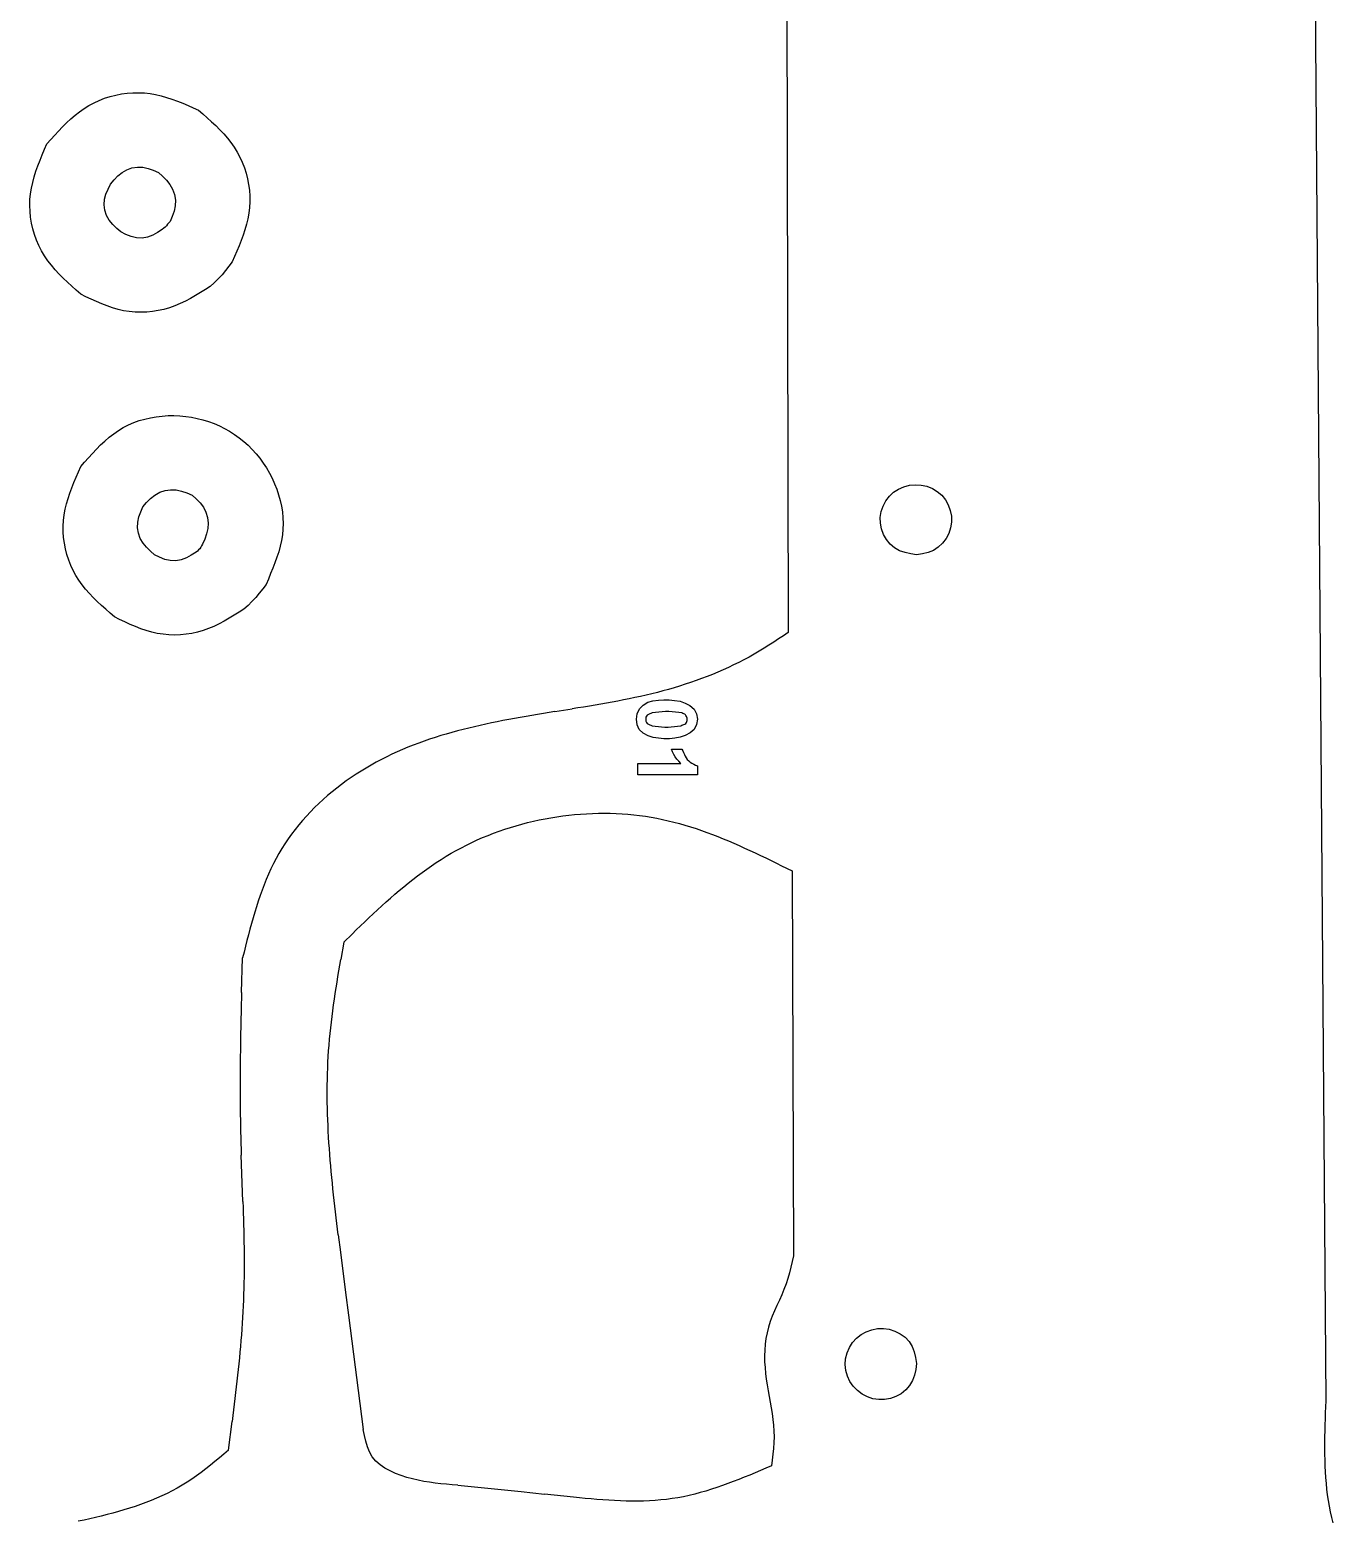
# Model space of a CAD drawing. Extents: x -314 to 250, y -186 to 186.
# Drawn here: x -50.5 to 33.3, y -30.5 to 65.4 of the extents above; entities that cross this region are included whole.
import ezdxf

# ---------------------------------------------------------------- set-up
doc = ezdxf.new("R2010")
doc.units = 0
doc.header["$MEASUREMENT"] = 0
doc.layers.get('0').update_dxf_attribs({"linetype": 'CONTINUOUS'})

msp = doc.modelspace()

# ---------------------------------------------------------------- linework, layer by layer
for p, q in [((32.881, -22.79), (31.879, 110.54)), ((-1.868, 102.123), (-1.703, 26.624)), ((-46.977, 60.314), (-46.667, 60.507)), ((-46.667, 60.507), (-46.344, 60.682)), ((-46.344, 60.682), (-46.009, 60.836)), ((-46.009, 60.836), (-45.663, 60.971)), ((-45.663, 60.971), (-45.308, 61.085)), ((-45.308, 61.085), (-44.946, 61.178)), ((-44.946, 61.178), (-44.58, 61.249)), ((-44.58, 61.249), (-44.21, 61.299)), ((-44.21, 61.299), (-43.84, 61.326)), ((-43.84, 61.326), (-43.47, 61.33)), ((-43.47, 61.33), (-43.104, 61.311)), ((-43.104, 61.311), (-42.742, 61.268)), ((-42.742, 61.268), (-42.384, 61.204)), ((-42.384, 61.204), (-42.03, 61.121)), ((-42.03, 61.121), (-41.679, 61.021)), ((-41.679, 61.021), (-41.331, 60.907)), ((-41.331, 60.907), (-40.985, 60.781)), ((-40.985, 60.781), (-40.642, 60.646)), ((-40.642, 60.646), (-40.3, 60.503)), ((-40.3, 60.503), (-39.959, 60.356)), ((-48.104, 59.391), (-47.836, 59.641)), ((-47.836, 59.641), (-47.56, 59.879)), ((-47.56, 59.879), (-47.274, 60.104)), ((-47.274, 60.104), (-46.977, 60.314)), ((-39.959, 60.356), (-39.618, 60.206)), ((-39.618, 60.206), (-39.338, 59.961)), ((-39.338, 59.961), (-39.059, 59.714)), ((-39.059, 59.714), (-38.785, 59.464)), ((-38.785, 59.464), (-38.516, 59.21)), ((-49.121, 58.317), (-48.872, 58.593)), ((-48.872, 58.593), (-48.621, 58.866)), ((-48.621, 58.866), (-48.365, 59.132)), ((-48.365, 59.132), (-48.104, 59.391)), ((-38.516, 59.21), (-38.255, 58.95)), ((-38.255, 58.95), (-38.004, 58.683)), ((-38.004, 58.683), (-37.765, 58.408)), ((-49.67, 57.339), (-49.52, 57.689)), ((-49.52, 57.689), (-49.368, 58.039)), ((-49.368, 58.039), (-49.121, 58.317)), ((-37.765, 58.408), (-37.539, 58.122)), ((-37.539, 58.122), (-37.329, 57.825)), ((-37.329, 57.825), (-37.136, 57.516)), ((-50.077, 56.279), (-49.951, 56.634)), ((-49.951, 56.634), (-49.814, 56.987)), ((-49.814, 56.987), (-49.67, 57.339)), ((-37.136, 57.516), (-36.962, 57.192)), ((-36.962, 57.192), (-36.809, 56.856)), ((-36.809, 56.856), (-36.676, 56.509)), ((-50.288, 55.561), (-50.191, 55.921)), ((-50.191, 55.921), (-50.077, 56.279)), ((-45.286, 55.457), (-45.054, 55.725)), ((-45.054, 55.725), (-44.809, 55.977)), ((-44.809, 55.977), (-44.541, 56.198)), ((-44.541, 56.198), (-44.237, 56.374)), ((-44.237, 56.374), (-43.902, 56.493)), ((-43.902, 56.493), (-43.551, 56.551)), ((-43.551, 56.551), (-43.201, 56.541)), ((-43.201, 56.541), (-42.862, 56.466)), ((-42.862, 56.466), (-42.531, 56.348)), ((-42.531, 56.348), (-42.204, 56.207)), ((-42.204, 56.207), (-41.938, 55.964)), ((-41.938, 55.964), (-41.686, 55.709)), ((-41.686, 55.709), (-41.465, 55.431)), ((-36.676, 56.509), (-36.564, 56.154)), ((-36.564, 56.154), (-36.473, 55.791)), ((-36.473, 55.791), (-36.403, 55.424)), ((-50.462, 54.455), (-50.426, 54.828)), ((-50.426, 54.828), (-50.368, 55.196)), ((-50.368, 55.196), (-50.288, 55.561)), ((-45.672, 54.474), (-45.582, 54.81)), ((-45.582, 54.81), (-45.445, 55.136)), ((-45.445, 55.136), (-45.286, 55.457)), ((-41.465, 55.431), (-41.289, 55.119)), ((-41.289, 55.119), (-41.169, 54.776)), ((-41.169, 54.776), (-41.111, 54.419)), ((-36.403, 55.424), (-36.356, 55.054)), ((-36.356, 55.054), (-36.331, 54.683)), ((-36.331, 54.683), (-36.328, 54.313)), ((-50.472, 54.078), (-50.462, 54.455)), ((-50.458, 53.699), (-50.472, 54.078)), ((-50.419, 53.32), (-50.458, 53.699)), ((-45.696, 54.125), (-45.672, 54.474)), ((-45.647, 53.771), (-45.696, 54.125)), ((-45.534, 53.431), (-45.647, 53.771)), ((-41.195, 53.716), (-41.313, 53.377)), ((-41.121, 54.062), (-41.195, 53.716)), ((-41.111, 54.419), (-41.121, 54.062)), ((-36.349, 53.945), (-36.393, 53.583)), ((-36.328, 54.313), (-36.349, 53.945)), ((-50.357, 52.942), (-50.419, 53.32)), ((-50.272, 52.569), (-50.357, 52.942)), ((-45.361, 53.124), (-45.534, 53.431)), ((-45.14, 52.853), (-45.361, 53.124)), ((-44.887, 52.607), (-45.14, 52.853)), ((-41.688, 52.775), (-41.769, 52.688)), ((-41.611, 52.866), (-41.688, 52.775)), ((-41.533, 52.955), (-41.611, 52.866)), ((-41.453, 53.042), (-41.533, 52.955)), ((-41.313, 53.377), (-41.453, 53.042)), ((-36.541, 52.87), (-36.64, 52.519)), ((-36.457, 53.224), (-36.541, 52.87)), ((-36.393, 53.583), (-36.457, 53.224)), ((-50.165, 52.202), (-50.272, 52.569)), ((-50.035, 51.842), (-50.165, 52.202)), ((-49.884, 51.494), (-50.035, 51.842)), ((-44.618, 52.374), (-44.887, 52.607)), ((-44.296, 52.211), (-44.618, 52.374)), ((-43.965, 52.075), (-44.296, 52.211)), ((-43.618, 51.993), (-43.965, 52.075)), ((-43.257, 51.981), (-43.618, 51.993)), ((-42.9, 52.04), (-43.257, 51.981)), ((-42.565, 52.165), (-42.9, 52.04)), ((-42.253, 52.34), (-42.565, 52.165)), ((-41.953, 52.539), (-42.253, 52.34)), ((-41.858, 52.61), (-41.953, 52.539)), ((-41.769, 52.688), (-41.858, 52.61)), ((-36.88, 51.825), (-37.014, 51.481)), ((-36.754, 52.171), (-36.88, 51.825)), ((-36.64, 52.519), (-36.754, 52.171)), ((-49.713, 51.158), (-49.884, 51.494)), ((-49.521, 50.836), (-49.713, 51.158)), ((-49.31, 50.527), (-49.521, 50.836)), ((-37.156, 51.138), (-37.302, 50.797)), ((-37.014, 51.481), (-37.156, 51.138)), ((-49.083, 50.231), (-49.31, 50.527)), ((-48.841, 49.946), (-49.083, 50.231)), ((-48.587, 49.67), (-48.841, 49.946)), ((-37.883, 49.893), (-38.112, 49.621)), ((-37.665, 50.172), (-37.883, 49.893)), ((-37.451, 50.456), (-37.665, 50.172)), ((-37.302, 50.797), (-37.451, 50.456)), ((-48.322, 49.402), (-48.587, 49.67)), ((-48.049, 49.14), (-48.322, 49.402)), ((-47.77, 48.883), (-48.049, 49.14)), ((-38.608, 49.114), (-38.87, 48.875)), ((-38.353, 49.361), (-38.608, 49.114)), ((-38.112, 49.621), (-38.353, 49.361)), ((-47.487, 48.628), (-47.77, 48.883)), ((-47.201, 48.376), (-47.487, 48.628)), ((-46.865, 48.212), (-47.201, 48.376)), ((-46.527, 48.051), (-46.865, 48.212)), ((-46.188, 47.896), (-46.527, 48.051)), ((-40.141, 48.1), (-40.468, 47.926)), ((-39.819, 48.284), (-40.141, 48.1)), ((-39.501, 48.476), (-39.819, 48.284)), ((-39.185, 48.674), (-39.501, 48.476)), ((-38.87, 48.875), (-39.185, 48.674)), ((-45.847, 47.749), (-46.188, 47.896)), ((-45.502, 47.615), (-45.847, 47.749)), ((-45.153, 47.495), (-45.502, 47.615)), ((-44.799, 47.393), (-45.153, 47.495)), ((-44.44, 47.312), (-44.799, 47.393)), ((-44.074, 47.254), (-44.44, 47.312)), ((-43.703, 47.22), (-44.074, 47.254)), ((-43.329, 47.209), (-43.703, 47.22)), ((-42.955, 47.222), (-43.329, 47.209)), ((-42.581, 47.257), (-42.955, 47.222)), ((-42.211, 47.316), (-42.581, 47.257)), ((-41.846, 47.396), (-42.211, 47.316)), ((-41.489, 47.499), (-41.846, 47.396)), ((-41.141, 47.623), (-41.489, 47.499)), ((-40.801, 47.767), (-41.141, 47.623)), ((-40.468, 47.926), (-40.801, 47.767)), ((-43.442, 40.243), (-43.082, 40.348)), ((-43.082, 40.348), (-42.714, 40.433)), ((-42.714, 40.433), (-42.341, 40.497)), ((-42.341, 40.497), (-41.964, 40.541)), ((-41.964, 40.541), (-41.584, 40.565)), ((-41.584, 40.565), (-41.203, 40.569)), ((-41.203, 40.569), (-40.823, 40.553)), ((-40.823, 40.553), (-40.446, 40.518)), ((-40.446, 40.518), (-40.072, 40.464)), ((-40.072, 40.464), (-39.701, 40.391)), ((-39.701, 40.391), (-39.337, 40.298)), ((-39.337, 40.298), (-38.978, 40.188)), ((-45.368, 39.176), (-45.077, 39.402)), ((-45.077, 39.402), (-44.776, 39.611)), ((-44.776, 39.611), (-44.462, 39.801)), ((-44.462, 39.801), (-44.134, 39.969)), ((-44.134, 39.969), (-43.793, 40.117)), ((-43.793, 40.117), (-43.442, 40.243)), ((-38.978, 40.188), (-38.626, 40.058)), ((-38.626, 40.058), (-38.282, 39.911)), ((-38.282, 39.911), (-37.947, 39.745)), ((-37.947, 39.745), (-37.622, 39.562)), ((-37.622, 39.562), (-37.307, 39.361)), ((-37.307, 39.361), (-37.004, 39.143)), ((-46.444, 38.141), (-46.185, 38.415)), ((-46.185, 38.415), (-45.92, 38.68)), ((-45.92, 38.68), (-45.648, 38.934)), ((-45.648, 38.934), (-45.368, 39.176)), ((-37.004, 39.143), (-36.714, 38.908)), ((-36.714, 38.908), (-36.435, 38.658)), ((-36.435, 38.658), (-36.17, 38.393)), ((-36.17, 38.393), (-35.919, 38.114)), ((-47.201, 37.29), (-46.951, 37.577)), ((-46.951, 37.577), (-46.699, 37.861)), ((-46.699, 37.861), (-46.444, 38.141)), ((-35.919, 38.114), (-35.682, 37.822)), ((-35.682, 37.822), (-35.46, 37.517)), ((-35.46, 37.517), (-35.253, 37.2)), ((-47.639, 36.273), (-47.497, 36.613)), ((-47.497, 36.613), (-47.35, 36.952)), ((-47.35, 36.952), (-47.201, 37.29)), ((-35.253, 37.2), (-35.062, 36.873)), ((-35.062, 36.873), (-34.888, 36.535)), ((-34.888, 36.535), (-34.731, 36.189)), ((-48.013, 35.243), (-47.9, 35.589)), ((-47.9, 35.589), (-47.774, 35.932)), ((-47.774, 35.932), (-47.639, 36.273)), ((-42.436, 35.462), (-42.122, 35.636)), ((-42.122, 35.636), (-41.777, 35.751)), ((-41.777, 35.751), (-41.417, 35.802)), ((-41.417, 35.802), (-41.058, 35.788)), ((-41.058, 35.788), (-40.711, 35.712)), ((-40.711, 35.712), (-40.371, 35.595)), ((-40.371, 35.595), (-40.034, 35.457)), ((-34.731, 36.189), (-34.591, 35.835)), ((-34.591, 35.835), (-34.471, 35.474)), ((4.798, 35.383), (5.075, 35.637)), ((5.075, 35.637), (5.39, 35.842)), ((5.39, 35.842), (5.734, 35.993)), ((5.734, 35.993), (6.097, 36.088)), ((6.097, 36.088), (6.472, 36.126)), ((6.472, 36.126), (6.848, 36.104)), ((6.848, 36.104), (7.215, 36.024)), ((7.215, 36.024), (7.564, 35.885)), ((7.564, 35.885), (7.884, 35.69)), ((7.884, 35.69), (8.167, 35.442)), ((-48.261, 34.187), (-48.197, 34.543)), ((-48.197, 34.543), (-48.113, 34.895)), ((-48.113, 34.895), (-48.013, 35.243)), ((-43.343, 34.38), (-43.203, 34.707)), ((-43.203, 34.707), (-42.964, 34.981)), ((-42.964, 34.981), (-42.713, 35.238)), ((-42.713, 35.238), (-42.436, 35.462)), ((-40.034, 35.457), (-39.771, 35.211)), ((-39.771, 35.211), (-39.524, 34.954)), ((-39.524, 34.954), (-39.31, 34.673)), ((-39.31, 34.673), (-39.146, 34.358)), ((-34.471, 35.474), (-34.371, 35.109)), ((-34.371, 35.109), (-34.291, 34.74)), ((-34.291, 34.74), (-34.233, 34.37)), ((4.275, 34.396), (4.391, 34.754)), ((4.391, 34.754), (4.567, 35.086)), ((4.567, 35.086), (4.798, 35.383)), ((8.167, 35.442), (8.405, 35.151)), ((8.405, 35.151), (8.59, 34.824)), ((8.59, 34.824), (8.718, 34.47)), ((-48.325, 33.463), (-48.305, 33.827)), ((-48.305, 33.827), (-48.261, 34.187)), ((-43.545, 33.36), (-43.535, 33.71)), ((-43.535, 33.71), (-43.461, 34.049)), ((-43.461, 34.049), (-43.343, 34.38)), ((-39.146, 34.358), (-39.041, 34.014)), ((-39.041, 34.014), (-38.998, 33.655)), ((-38.998, 33.655), (-39.021, 33.3)), ((-34.233, 34.37), (-34.197, 33.998)), ((-34.197, 33.998), (-34.185, 33.627)), ((-34.185, 33.627), (-34.196, 33.258)), ((4.218, 34.024), (4.275, 34.396)), ((4.225, 33.649), (4.218, 34.024)), ((4.293, 33.28), (4.225, 33.649)), ((8.718, 34.47), (8.786, 34.1)), ((8.793, 33.725), (8.737, 33.354)), ((8.786, 34.1), (8.793, 33.725)), ((-48.322, 33.096), (-48.325, 33.463)), ((-48.297, 32.727), (-48.322, 33.096)), ((-48.248, 32.36), (-48.297, 32.727)), ((-43.488, 33.009), (-43.545, 33.36)), ((-43.369, 32.674), (-43.488, 33.009)), ((-43.194, 32.37), (-43.369, 32.674)), ((-39.226, 32.623), (-39.37, 32.292)), ((-39.103, 32.957), (-39.226, 32.623)), ((-39.021, 33.3), (-39.103, 32.957)), ((-34.233, 32.893), (-34.292, 32.531)), ((-34.196, 33.258), (-34.233, 32.893)), ((4.422, 32.926), (4.293, 33.28)), ((4.609, 32.598), (4.422, 32.926)), ((8.448, 32.661), (8.22, 32.357)), ((8.621, 32.997), (8.448, 32.661)), ((8.737, 33.354), (8.621, 32.997)), ((-48.178, 31.995), (-48.248, 32.36)), ((-48.087, 31.635), (-48.178, 31.995)), ((-42.972, 32.101), (-43.194, 32.37)), ((-42.72, 31.857), (-42.972, 32.101)), ((-42.452, 31.624), (-42.72, 31.857)), ((-39.786, 31.789), (-40.087, 31.589)), ((-39.698, 31.855), (-39.786, 31.789)), ((-39.615, 31.928), (-39.698, 31.855)), ((-39.543, 32.011), (-39.615, 31.928)), ((-39.48, 32.102), (-39.543, 32.011)), ((-39.423, 32.196), (-39.48, 32.102)), ((-39.37, 32.292), (-39.423, 32.196)), ((-34.469, 31.814), (-34.582, 31.46)), ((-34.372, 32.171), (-34.469, 31.814)), ((-34.292, 32.531), (-34.372, 32.171)), ((4.85, 32.304), (4.609, 32.598)), ((5.136, 32.06), (4.85, 32.304)), ((5.457, 31.878), (5.136, 32.06)), ((5.806, 31.758), (5.457, 31.878)), ((6.173, 31.68), (5.806, 31.758)), ((6.548, 31.624), (6.173, 31.68)), ((6.923, 31.686), (6.548, 31.624)), ((7.288, 31.771), (6.923, 31.686)), ((7.632, 31.902), (7.288, 31.771)), ((7.945, 32.099), (7.632, 31.902)), ((8.22, 32.357), (7.945, 32.099)), ((-47.974, 31.283), (-48.087, 31.635)), ((-47.84, 30.939), (-47.974, 31.283)), ((-47.687, 30.605), (-47.84, 30.939)), ((-42.13, 31.462), (-42.452, 31.624)), ((-41.799, 31.326), (-42.13, 31.462)), ((-41.452, 31.243), (-41.799, 31.326)), ((-41.091, 31.232), (-41.452, 31.243)), ((-40.733, 31.29), (-41.091, 31.232)), ((-40.399, 31.415), (-40.733, 31.29)), ((-40.087, 31.589), (-40.399, 31.415)), ((-34.843, 30.756), (-34.986, 30.405)), ((-34.707, 31.107), (-34.843, 30.756)), ((-34.582, 31.46), (-34.707, 31.107)), ((-47.513, 30.285), (-47.687, 30.605)), ((-47.32, 29.978), (-47.513, 30.285)), ((-47.11, 29.685), (-47.32, 29.978)), ((-35.135, 30.056), (-35.285, 29.707)), ((-34.986, 30.405), (-35.135, 30.056)), ((-46.884, 29.402), (-47.11, 29.685)), ((-46.645, 29.13), (-46.884, 29.402)), ((-46.394, 28.866), (-46.645, 29.13)), ((-46.134, 28.61), (-46.394, 28.866)), ((-35.945, 28.871), (-36.187, 28.61)), ((-35.717, 29.143), (-35.945, 28.871)), ((-35.498, 29.423), (-35.717, 29.143)), ((-35.285, 29.707), (-35.498, 29.423)), ((-45.866, 28.359), (-46.134, 28.61)), ((-45.592, 28.112), (-45.866, 28.359)), ((-45.314, 27.868), (-45.592, 28.112)), ((-45.035, 27.625), (-45.314, 27.868)), ((-37.019, 27.924), (-37.335, 27.726)), ((-36.704, 28.125), (-37.019, 27.924)), ((-36.442, 28.364), (-36.704, 28.125)), ((-36.187, 28.61), (-36.442, 28.364)), ((-44.698, 27.462), (-45.035, 27.625)), ((-44.361, 27.301), (-44.698, 27.462)), ((-44.022, 27.146), (-44.361, 27.301)), ((-43.68, 26.999), (-44.022, 27.146)), ((-43.335, 26.865), (-43.68, 26.999)), ((-42.987, 26.745), (-43.335, 26.865)), ((-38.974, 26.873), (-39.323, 26.749)), ((-38.635, 27.016), (-38.974, 26.873)), ((-38.302, 27.176), (-38.635, 27.016)), ((-37.975, 27.349), (-38.302, 27.176)), ((-37.653, 27.534), (-37.975, 27.349)), ((-37.335, 27.726), (-37.653, 27.534)), ((-42.633, 26.643), (-42.987, 26.745)), ((-42.273, 26.562), (-42.633, 26.643)), ((-41.908, 26.504), (-42.273, 26.562)), ((-41.537, 26.47), (-41.908, 26.504)), ((-41.163, 26.459), (-41.537, 26.47)), ((-40.788, 26.472), (-41.163, 26.459)), ((-40.415, 26.507), (-40.788, 26.472)), ((-40.045, 26.566), (-40.415, 26.507)), ((-39.68, 26.646), (-40.045, 26.566)), ((-39.323, 26.749), (-39.68, 26.646)), ((-2.631, 26.004), (-2.943, 25.802)), ((-2.321, 26.209), (-2.631, 26.004)), ((-2.012, 26.416), (-2.321, 26.209)), ((-1.703, 26.624), (-2.012, 26.416)), ((-4.223, 25.044), (-4.551, 24.868)), ((-3.898, 25.225), (-4.223, 25.044)), ((-3.576, 25.412), (-3.898, 25.225)), ((-3.258, 25.605), (-3.576, 25.412)), ((-2.943, 25.802), (-3.258, 25.605)), ((-6.236, 24.071), (-6.581, 23.928)), ((-5.894, 24.22), (-6.236, 24.071)), ((-5.554, 24.373), (-5.894, 24.22)), ((-5.217, 24.533), (-5.554, 24.373)), ((-4.883, 24.698), (-5.217, 24.533)), ((-4.551, 24.868), (-4.883, 24.698)), ((-9.042, 23.068), (-9.399, 22.965)), ((-8.686, 23.176), (-9.042, 23.068)), ((-8.331, 23.289), (-8.686, 23.176)), ((-7.978, 23.406), (-8.331, 23.289)), ((-7.626, 23.529), (-7.978, 23.406)), ((-7.276, 23.657), (-7.626, 23.529)), ((-6.927, 23.789), (-7.276, 23.657)), ((-6.581, 23.928), (-6.927, 23.789)), ((-13.389, 22.076), (-13.756, 22.011)), ((-13.023, 22.142), (-13.389, 22.076)), ((-12.657, 22.211), (-13.023, 22.142)), ((-12.292, 22.282), (-12.657, 22.211)), ((-11.928, 22.356), (-12.292, 22.282)), ((-11.564, 22.432), (-11.928, 22.356)), ((-11.201, 22.512), (-11.564, 22.432)), ((-10.839, 22.595), (-11.201, 22.512)), ((-11.036, 21.957), (-10.738, 22.14)), ((-10.477, 22.682), (-10.839, 22.595)), ((-10.738, 22.14), (-10.404, 22.236)), ((-10.117, 22.772), (-10.477, 22.682)), ((-10.404, 22.236), (-10.053, 22.273)), ((-9.758, 22.867), (-10.117, 22.772)), ((-10.053, 22.273), (-9.704, 22.29)), ((-9.399, 22.965), (-9.758, 22.867)), ((-9.704, 22.29), (-9.356, 22.288)), ((-9.356, 22.288), (-9.007, 22.26)), ((-9.007, 22.26), (-8.663, 22.197)), ((-8.663, 22.197), (-8.331, 22.088)), ((-8.331, 22.088), (-8.022, 21.923)), ((-18.936, 21.159), (-19.307, 21.092)), ((-18.564, 21.225), (-18.936, 21.159)), ((-18.192, 21.29), (-18.564, 21.225)), ((-17.82, 21.353), (-18.192, 21.29)), ((-17.447, 21.416), (-17.82, 21.353)), ((-16.702, 21.54), (-17.447, 21.416)), ((-16.702, 21.54), (-15.596, 21.711)), ((-15.227, 21.769), (-15.596, 21.711)), ((-14.859, 21.827), (-15.227, 21.769)), ((-14.491, 21.887), (-14.859, 21.827)), ((-14.123, 21.948), (-14.491, 21.887)), ((-13.756, 22.011), (-14.123, 21.948)), ((-11.453, 21.041), (-11.415, 21.387)), ((-11.415, 21.387), (-11.277, 21.706)), ((-11.277, 21.706), (-11.036, 21.957)), ((-10.859, 21.169), (-10.871, 21.084)), ((-10.823, 21.247), (-10.859, 21.169)), ((-10.764, 21.311), (-10.823, 21.247)), ((-10.692, 21.357), (-10.764, 21.311)), ((-10.613, 21.39), (-10.692, 21.357)), ((-10.533, 21.422), (-10.613, 21.39)), ((-10.454, 21.457), (-10.533, 21.422)), ((-10.241, 21.478), (-10.454, 21.457)), ((-10.029, 21.506), (-10.241, 21.478)), ((-9.816, 21.529), (-10.029, 21.506)), ((-9.602, 21.54), (-9.816, 21.529)), ((-9.388, 21.539), (-9.602, 21.54)), ((-9.174, 21.526), (-9.388, 21.539)), ((-8.962, 21.5), (-9.174, 21.526)), ((-8.749, 21.474), (-8.962, 21.5)), ((-8.536, 21.457), (-8.749, 21.474)), ((-8.483, 21.421), (-8.536, 21.457)), ((-8.425, 21.393), (-8.483, 21.421)), ((-8.363, 21.371), (-8.425, 21.393)), ((-8.315, 21.333), (-8.363, 21.371)), ((-8.278, 21.279), (-8.315, 21.333)), ((-8.239, 21.227), (-8.278, 21.279)), ((-8.214, 21.169), (-8.239, 21.227)), ((-8.204, 21.105), (-8.214, 21.169)), ((-8.202, 21.041), (-8.204, 21.105)), ((-8.022, 21.923), (-7.76, 21.692)), ((-7.76, 21.692), (-7.594, 21.385)), ((-7.594, 21.385), (-7.537, 21.041)), ((-23.334, 20.197), (-23.694, 20.095)), ((-22.974, 20.295), (-23.334, 20.197)), ((-22.612, 20.388), (-22.974, 20.295)), ((-22.249, 20.478), (-22.612, 20.388)), ((-21.885, 20.565), (-22.249, 20.478)), ((-21.519, 20.648), (-21.885, 20.565)), ((-21.153, 20.728), (-21.519, 20.648)), ((-20.785, 20.806), (-21.153, 20.728)), ((-20.417, 20.881), (-20.785, 20.806)), ((-20.047, 20.953), (-20.417, 20.881)), ((-19.678, 21.024), (-20.047, 20.953)), ((-19.307, 21.092), (-19.678, 21.024)), ((-11.418, 20.695), (-11.453, 21.041)), ((-11.285, 20.375), (-11.418, 20.695)), ((-11.027, 20.142), (-11.285, 20.375)), ((-10.716, 19.984), (-11.027, 20.142)), ((-10.871, 21.084), (-10.871, 20.998)), ((-10.871, 20.998), (-10.859, 20.913)), ((-10.859, 20.913), (-10.823, 20.835)), ((-10.823, 20.835), (-10.764, 20.771)), ((-10.764, 20.771), (-10.692, 20.725)), ((-10.692, 20.725), (-10.612, 20.692)), ((-10.612, 20.692), (-10.533, 20.66)), ((-10.533, 20.66), (-10.454, 20.624)), ((-10.454, 20.624), (-10.25, 20.605)), ((-10.25, 20.605), (-10.047, 20.579)), ((-10.047, 20.579), (-9.844, 20.555)), ((-9.844, 20.555), (-9.639, 20.543)), ((-9.639, 20.543), (-9.434, 20.542)), ((-9.434, 20.542), (-9.229, 20.552)), ((-9.229, 20.552), (-9.026, 20.574)), ((-9.026, 20.574), (-8.823, 20.603)), ((-8.823, 20.603), (-8.619, 20.624)), ((-8.619, 20.624), (-8.553, 20.654)), ((-8.553, 20.654), (-8.485, 20.679)), ((-8.485, 20.679), (-8.412, 20.697)), ((-8.412, 20.697), (-8.345, 20.722)), ((-8.345, 20.722), (-8.298, 20.776)), ((-8.019, 20.161), (-8.326, 19.997)), ((-8.298, 20.776), (-8.253, 20.834)), ((-8.253, 20.834), (-8.218, 20.897)), ((-8.218, 20.897), (-8.204, 20.969)), ((-8.204, 20.969), (-8.202, 21.041)), ((-7.759, 20.392), (-8.019, 20.161)), ((-7.594, 20.698), (-7.759, 20.392)), ((-7.537, 21.041), (-7.594, 20.698)), ((-26.16, 19.246), (-26.505, 19.102)), ((-25.813, 19.383), (-26.16, 19.246)), ((-25.464, 19.515), (-25.813, 19.383)), ((-25.114, 19.641), (-25.464, 19.515)), ((-24.761, 19.762), (-25.114, 19.641)), ((-24.407, 19.878), (-24.761, 19.762)), ((-24.051, 19.989), (-24.407, 19.878)), ((-23.694, 20.095), (-24.051, 19.989)), ((-10.384, 19.88), (-10.716, 19.984)), ((-10.041, 19.819), (-10.384, 19.88)), ((-9.694, 19.794), (-10.041, 19.819)), ((-9.346, 19.795), (-9.694, 19.794)), ((-8.999, 19.824), (-9.346, 19.795)), ((-8.656, 19.887), (-8.999, 19.824)), ((-8.326, 19.997), (-8.656, 19.887)), ((-28.194, 18.285), (-28.524, 18.101)), ((-27.861, 18.463), (-28.194, 18.285)), ((-27.525, 18.633), (-27.861, 18.463)), ((-27.187, 18.796), (-27.525, 18.633)), ((-26.847, 18.952), (-27.187, 18.796)), ((-26.505, 19.102), (-26.847, 18.952)), ((-9.204, 19.123), (-8.536, 19.123)), ((-9.14, 18.951), (-9.204, 19.123)), ((-9.065, 18.785), (-9.14, 18.951)), ((-8.971, 18.628), (-9.065, 18.785)), ((-8.862, 18.48), (-8.971, 18.628)), ((-8.743, 18.341), (-8.862, 18.48)), ((-8.619, 18.206), (-8.743, 18.341)), ((-8.536, 19.123), (-8.485, 19.01)), ((-8.485, 19.01), (-8.434, 18.897)), ((-8.434, 18.897), (-8.383, 18.783)), ((-8.383, 18.783), (-8.328, 18.672)), ((-8.328, 18.672), (-8.267, 18.564)), ((-8.267, 18.564), (-8.202, 18.458)), ((-8.202, 18.458), (-8.104, 18.37)), ((-8.104, 18.37), (-8.001, 18.287)), ((-8.001, 18.287), (-7.893, 18.212)), ((-29.811, 17.293), (-30.123, 17.074)), ((-29.495, 17.505), (-29.811, 17.293)), ((-29.175, 17.711), (-29.495, 17.505)), ((-28.851, 17.909), (-29.175, 17.711)), ((-28.524, 18.101), (-28.851, 17.909)), ((-11.371, 17.46), (-11.371, 18.206)), ((-11.371, 18.206), (-8.619, 18.206)), ((-7.537, 17.46), (-11.371, 17.46)), ((-7.893, 18.212), (-7.778, 18.147)), ((-7.778, 18.147), (-7.659, 18.091)), ((-7.659, 18.091), (-7.537, 18.041)), ((-7.537, 18.041), (-7.537, 17.46)), ((-31.03, 16.377), (-31.321, 16.132)), ((-30.733, 16.616), (-31.03, 16.377)), ((-30.43, 16.848), (-30.733, 16.616)), ((-30.123, 17.074), (-30.43, 16.848)), ((-32.159, 15.359), (-32.424, 15.09)), ((-31.886, 15.623), (-32.159, 15.359)), ((-31.607, 15.88), (-31.886, 15.623)), ((-31.321, 16.132), (-31.607, 15.88)), ((-32.934, 14.533), (-33.178, 14.246)), ((-32.683, 14.814), (-32.934, 14.533)), ((-32.424, 15.09), (-32.683, 14.814)), ((-18.832, 14.301), (-18.461, 14.398)), ((-18.461, 14.398), (-18.088, 14.488)), ((-18.088, 14.488), (-17.713, 14.571)), ((-17.713, 14.571), (-17.336, 14.646)), ((-17.336, 14.646), (-16.959, 14.715)), ((-16.959, 14.715), (-16.58, 14.776)), ((-16.58, 14.776), (-16.2, 14.83)), ((-16.2, 14.83), (-15.819, 14.877)), ((-15.819, 14.877), (-15.438, 14.916)), ((-15.438, 14.916), (-15.056, 14.949)), ((-15.056, 14.949), (-14.675, 14.973)), ((-14.675, 14.973), (-14.293, 14.991)), ((-14.293, 14.991), (-13.911, 15)), ((-13.911, 15), (-13.53, 15.003)), ((-13.53, 15.003), (-13.15, 14.998)), ((-13.15, 14.998), (-12.77, 14.985)), ((-12.77, 14.985), (-12.392, 14.964)), ((-12.392, 14.964), (-12.014, 14.936)), ((-12.014, 14.936), (-11.638, 14.901)), ((-11.638, 14.901), (-11.264, 14.857)), ((-11.264, 14.857), (-10.891, 14.806)), ((-10.891, 14.806), (-10.521, 14.746)), ((-10.521, 14.746), (-10.153, 14.679)), ((-10.153, 14.679), (-9.787, 14.605)), ((-9.787, 14.605), (-9.423, 14.522)), ((-9.423, 14.522), (-9.061, 14.433)), ((-9.061, 14.433), (-8.701, 14.337)), ((-33.639, 13.656), (-33.857, 13.353)), ((-33.413, 13.954), (-33.639, 13.656)), ((-33.178, 14.246), (-33.413, 13.954)), ((-21.704, 13.28), (-21.356, 13.431)), ((-21.356, 13.431), (-21.004, 13.576)), ((-21.004, 13.576), (-20.65, 13.714)), ((-20.65, 13.714), (-20.292, 13.845)), ((-20.292, 13.845), (-19.931, 13.969)), ((-19.931, 13.969), (-19.567, 14.087)), ((-19.567, 14.087), (-19.2, 14.198)), ((-19.2, 14.198), (-18.832, 14.301)), ((-8.701, 14.337), (-8.344, 14.234)), ((-8.344, 14.234), (-7.988, 14.125)), ((-7.988, 14.125), (-7.634, 14.011)), ((-7.634, 14.011), (-7.281, 13.89)), ((-7.281, 13.89), (-6.93, 13.765)), ((-6.93, 13.765), (-6.581, 13.634)), ((-6.581, 13.634), (-6.233, 13.499)), ((-6.233, 13.499), (-5.886, 13.359)), ((-34.265, 12.73), (-34.455, 12.411)), ((-34.066, 13.044), (-34.265, 12.73)), ((-33.857, 13.353), (-34.066, 13.044)), ((-23.382, 12.423), (-23.055, 12.608)), ((-23.055, 12.608), (-22.724, 12.786)), ((-22.724, 12.786), (-22.388, 12.957)), ((-22.388, 12.957), (-22.048, 13.121)), ((-22.048, 13.121), (-21.704, 13.28)), ((-5.886, 13.359), (-5.54, 13.216)), ((-5.54, 13.216), (-5.196, 13.068)), ((-5.196, 13.068), (-4.852, 12.918)), ((-4.852, 12.918), (-4.509, 12.764)), ((-4.509, 12.764), (-4.168, 12.607)), ((-4.168, 12.607), (-3.826, 12.448)), ((-34.806, 11.759), (-34.968, 11.426)), ((-34.635, 12.087), (-34.806, 11.759)), ((-34.455, 12.411), (-34.635, 12.087)), ((-24.951, 11.412), (-24.646, 11.626)), ((-24.646, 11.626), (-24.336, 11.834)), ((-24.336, 11.834), (-24.022, 12.036)), ((-24.022, 12.036), (-23.705, 12.233)), ((-23.705, 12.233), (-23.382, 12.423)), ((-3.826, 12.448), (-3.486, 12.287)), ((-3.486, 12.287), (-3.146, 12.124)), ((-3.146, 12.124), (-2.807, 11.959)), ((-2.807, 11.959), (-2.468, 11.794)), ((-2.468, 11.794), (-2.129, 11.627)), ((-2.129, 11.627), (-1.452, 11.292)), ((-35.267, 10.748), (-35.406, 10.403)), ((-35.121, 11.089), (-35.267, 10.748)), ((-34.968, 11.426), (-35.121, 11.089)), ((-26.14, 10.512), (-25.847, 10.743)), ((-25.847, 10.743), (-25.552, 10.971)), ((-25.552, 10.971), (-25.253, 11.194)), ((-25.253, 11.194), (-24.951, 11.412)), ((-1.452, 11.292), (-1.369, -13.457)), ((-35.663, 9.704), (-35.784, 9.35)), ((-35.538, 10.055), (-35.663, 9.704)), ((-35.406, 10.403), (-35.538, 10.055)), ((-27.282, 9.547), (-27, 9.793)), ((-27, 9.793), (-26.716, 10.036)), ((-26.716, 10.036), (-26.429, 10.276)), ((-26.429, 10.276), (-26.14, 10.512)), ((-36.009, 8.634), (-36.115, 8.273)), ((-35.899, 8.993), (-36.009, 8.634)), ((-35.784, 9.35), (-35.899, 8.993)), ((-28.39, 8.537), (-28.116, 8.793)), ((-28.116, 8.793), (-27.839, 9.047)), ((-27.839, 9.047), (-27.562, 9.298)), ((-27.562, 9.298), (-27.282, 9.547)), ((-36.218, 7.91), (-36.317, 7.545)), ((-36.115, 8.273), (-36.218, 7.91)), ((-29.477, 7.496), (-29.206, 7.758)), ((-29.206, 7.758), (-28.935, 8.019)), ((-28.935, 8.019), (-28.663, 8.279)), ((-28.663, 8.279), (-28.39, 8.537)), ((-36.509, 6.813), (-36.602, 6.445)), ((-36.414, 7.18), (-36.509, 6.813)), ((-36.317, 7.545), (-36.414, 7.18)), ((-30.285, 6.707), (-29.747, 7.234)), ((-29.747, 7.234), (-29.477, 7.496)), ((-36.695, 6.077), (-36.787, 5.709)), ((-36.602, 6.445), (-36.695, 6.077)), ((-30.285, 6.707), (-30.475, 5.607)), ((-36.852, 3.471), (-36.787, 5.709)), ((-30.658, 4.506), (-30.598, 4.873)), ((-30.598, 4.873), (-30.537, 5.24)), ((-30.537, 5.24), (-30.475, 5.607)), ((-30.775, 3.772), (-30.718, 4.139)), ((-30.718, 4.139), (-30.658, 4.506)), ((-36.852, 3.471), (-36.882, 2.351)), ((-30.938, 2.671), (-30.886, 3.038)), ((-30.886, 3.038), (-30.831, 3.405)), ((-30.831, 3.405), (-30.775, 3.772)), ((-36.882, 2.351), (-36.9, 1.605)), ((-31.08, 1.568), (-31.035, 1.936)), ((-31.035, 1.936), (-30.988, 2.303)), ((-30.988, 2.303), (-30.938, 2.671)), ((-36.908, 1.232), (-36.916, 0.859)), ((-36.9, 1.605), (-36.908, 1.232)), ((-31.161, 0.832), (-31.122, 1.2)), ((-31.122, 1.2), (-31.08, 1.568)), ((-36.93, 0.113), (-36.935, -0.26)), ((-36.923, 0.486), (-36.93, 0.113)), ((-36.916, 0.859), (-36.923, 0.486)), ((-31.257, -0.273), (-31.229, 0.096)), ((-31.229, 0.096), (-31.197, 0.464)), ((-31.197, 0.464), (-31.161, 0.832)), ((-36.94, -0.633), (-36.945, -1.006)), ((-36.935, -0.26), (-36.94, -0.633)), ((-31.302, -1.01), (-31.282, -0.641)), ((-31.282, -0.641), (-31.257, -0.273)), ((-36.951, -1.753), (-36.952, -2.126)), ((-36.948, -1.38), (-36.951, -1.753)), ((-36.945, -1.006), (-36.948, -1.38)), ((-31.341, -2.118), (-31.332, -1.749)), ((-31.332, -1.749), (-31.319, -1.379)), ((-31.319, -1.379), (-31.302, -1.01)), ((-36.952, -2.126), (-36.953, -2.499)), ((-36.953, -2.499), (-36.953, -2.872)), ((-36.953, -2.872), (-36.951, -3.246)), ((-31.349, -2.857), (-31.347, -2.488)), ((-31.348, -3.227), (-31.349, -2.857)), ((-31.347, -2.488), (-31.341, -2.118)), ((-36.951, -3.246), (-36.949, -3.619)), ((-36.949, -3.619), (-36.945, -3.992)), ((-31.344, -3.597), (-31.348, -3.227)), ((-31.336, -3.968), (-31.344, -3.597)), ((-36.945, -3.992), (-36.94, -4.365)), ((-36.94, -4.365), (-36.934, -4.739)), ((-36.934, -4.739), (-36.927, -5.112)), ((-31.326, -4.338), (-31.336, -3.968)), ((-31.313, -4.708), (-31.326, -4.338)), ((-31.297, -5.079), (-31.313, -4.708)), ((-36.927, -5.112), (-36.918, -5.486)), ((-36.918, -5.486), (-36.909, -5.859)), ((-31.279, -5.449), (-31.297, -5.079)), ((-31.258, -5.82), (-31.279, -5.449)), ((-36.909, -5.859), (-36.898, -6.232)), ((-36.898, -6.232), (-36.887, -6.606)), ((-36.887, -6.606), (-36.875, -6.979)), ((-31.235, -6.19), (-31.258, -5.82)), ((-31.209, -6.561), (-31.235, -6.19)), ((-31.181, -6.931), (-31.209, -6.561)), ((-36.769, -9.966), (-36.875, -6.979)), ((-31.152, -7.302), (-31.181, -6.931)), ((-31.12, -7.673), (-31.152, -7.302)), ((-31.087, -8.043), (-31.12, -7.673)), ((-31.052, -8.414), (-31.087, -8.043)), ((-31.015, -8.785), (-31.052, -8.414)), ((-30.977, -9.155), (-31.015, -8.785)), ((-30.938, -9.526), (-30.977, -9.155)), ((-30.897, -9.896), (-30.938, -9.526)), ((-36.769, -9.966), (-36.757, -10.339)), ((-36.757, -10.339), (-36.745, -10.713)), ((-30.856, -10.267), (-30.897, -9.896)), ((-30.813, -10.637), (-30.856, -10.267)), ((-36.745, -10.713), (-36.734, -11.086)), ((-36.734, -11.086), (-36.724, -11.459)), ((-36.724, -11.459), (-36.715, -11.832)), ((-30.77, -11.007), (-30.813, -10.637)), ((-30.726, -11.377), (-30.77, -11.007)), ((-30.636, -12.117), (-30.726, -11.377)), ((-36.715, -11.832), (-36.707, -12.205)), ((-36.707, -12.205), (-36.701, -12.578)), ((-30.636, -12.117), (-30.499, -13.226)), ((-36.701, -12.578), (-36.696, -12.951)), ((-36.696, -12.951), (-36.692, -13.324)), ((-36.692, -13.324), (-36.69, -13.697)), ((-30.499, -13.226), (-30.174, -15.808)), ((-36.69, -14.069), (-36.692, -14.442)), ((-36.69, -13.697), (-36.69, -14.069)), ((-1.538, -14.189), (-1.631, -14.552)), ((-1.452, -13.824), (-1.538, -14.189)), ((-1.369, -13.457), (-1.452, -13.824)), ((-36.703, -15.187), (-36.711, -15.56)), ((-36.696, -14.815), (-36.703, -15.187)), ((-36.692, -14.442), (-36.696, -14.815)), ((-1.847, -15.267), (-1.976, -15.617)), ((-1.733, -14.911), (-1.847, -15.267)), ((-1.631, -14.552), (-1.733, -14.911)), ((-36.722, -15.932), (-36.736, -16.304)), ((-36.711, -15.56), (-36.722, -15.932)), ((-30.174, -15.808), (-29.986, -17.28)), ((-2.12, -15.962), (-2.274, -16.303)), ((-1.976, -15.617), (-2.12, -15.962)), ((-36.771, -17.048), (-36.792, -17.42)), ((-36.752, -16.676), (-36.771, -17.048)), ((-36.736, -16.304), (-36.752, -16.676)), ((-2.587, -16.984), (-2.734, -17.328)), ((-2.432, -16.643), (-2.587, -16.984)), ((-2.274, -16.303), (-2.432, -16.643)), ((-36.841, -18.164), (-36.869, -18.536)), ((-36.816, -17.792), (-36.841, -18.164)), ((-36.792, -17.42), (-36.816, -17.792)), ((-29.986, -17.28), (-29.035, -24.626)), ((-2.978, -18.034), (-3.068, -18.398)), ((-2.866, -17.678), (-2.978, -18.034)), ((-2.734, -17.328), (-2.866, -17.678)), ((3.318, -18.338), (3.674, -18.209)), ((3.674, -18.209), (4.046, -18.138)), ((4.046, -18.138), (4.423, -18.128)), ((4.423, -18.128), (4.797, -18.181)), ((4.797, -18.181), (5.158, -18.295)), ((-36.898, -18.907), (-36.93, -19.279)), ((-36.869, -18.536), (-36.898, -18.907)), ((-3.184, -19.14), (-3.214, -19.516)), ((-3.136, -18.767), (-3.184, -19.14)), ((-3.068, -18.398), (-3.136, -18.767)), ((2.226, -19.351), (2.431, -19.034)), ((2.431, -19.034), (2.688, -18.756)), ((2.688, -18.756), (2.986, -18.522)), ((2.986, -18.522), (3.318, -18.338)), ((5.158, -18.295), (5.498, -18.467)), ((5.498, -18.467), (5.806, -18.695)), ((5.806, -18.695), (6.067, -18.97)), ((6.067, -18.97), (6.267, -19.285)), ((-36.998, -20.022), (-37.034, -20.393)), ((-36.963, -19.65), (-36.998, -20.022)), ((-36.93, -19.279), (-36.963, -19.65)), ((-3.214, -19.516), (-3.225, -19.894)), ((-3.225, -19.894), (-3.219, -20.271)), ((1.965, -20.447), (1.989, -20.069)), ((1.989, -20.069), (2.077, -19.7)), ((2.077, -19.7), (2.226, -19.351)), ((6.267, -19.285), (6.4, -19.631)), ((6.4, -19.631), (6.486, -19.999)), ((6.486, -19.999), (6.548, -20.376)), ((-37.072, -20.764), (-37.111, -21.136)), ((-37.034, -20.393), (-37.072, -20.764)), ((-3.219, -20.271), (-3.197, -20.646)), ((-3.197, -20.646), (-3.16, -21.019)), ((-3.16, -21.019), (-3.113, -21.39)), ((2.005, -20.824), (1.965, -20.447)), ((2.107, -21.189), (2.005, -20.824)), ((6.491, -20.755), (6.413, -21.124)), ((6.548, -20.376), (6.491, -20.755)), ((-37.194, -21.878), (-37.237, -22.249)), ((-37.152, -21.507), (-37.194, -21.878)), ((-37.111, -21.136), (-37.152, -21.507)), ((-3.113, -21.39), (-3.056, -21.759)), ((-3.056, -21.759), (-2.993, -22.128)), ((2.268, -21.533), (2.107, -21.189)), ((2.482, -21.845), (2.268, -21.533)), ((2.744, -22.118), (2.482, -21.845)), ((6.104, -21.798), (5.855, -22.083)), ((6.29, -21.475), (6.104, -21.798)), ((6.413, -21.124), (6.29, -21.475)), ((-37.325, -22.991), (-37.371, -23.362)), ((-37.28, -22.62), (-37.325, -22.991)), ((-37.237, -22.249), (-37.28, -22.62)), ((-2.993, -22.128), (-2.862, -22.864)), ((-2.862, -22.864), (-2.798, -23.234)), ((3.047, -22.346), (2.744, -22.118)), ((3.383, -22.522), (3.047, -22.346)), ((3.742, -22.641), (3.383, -22.522)), ((4.116, -22.701), (3.742, -22.641)), ((4.494, -22.699), (4.116, -22.701)), ((4.867, -22.634), (4.494, -22.699)), ((5.224, -22.509), (4.867, -22.634)), ((5.557, -22.323), (5.224, -22.509)), ((5.855, -22.083), (5.557, -22.323)), ((32.852, -23.555), (32.881, -22.79)), ((-37.417, -23.733), (-37.463, -24.104)), ((-37.371, -23.362), (-37.417, -23.733)), ((-2.798, -23.234), (-2.74, -23.605)), ((-2.74, -23.605), (-2.69, -23.977)), ((32.826, -24.319), (32.838, -23.938)), ((32.838, -23.938), (32.852, -23.555)), ((-37.703, -25.959), (-37.463, -24.104)), ((-28.959, -25.004), (-29.035, -24.626)), ((-2.69, -23.977), (-2.651, -24.349)), ((-2.651, -24.349), (-2.626, -24.722)), ((-2.626, -24.722), (-2.618, -25.095)), ((32.809, -25.081), (32.816, -24.701)), ((32.816, -24.701), (32.826, -24.319)), ((-28.873, -25.376), (-28.959, -25.004)), ((-28.766, -25.733), (-28.873, -25.376)), ((-28.628, -26.069), (-28.766, -25.733)), ((-2.654, -25.841), (-2.692, -26.213)), ((-2.628, -25.468), (-2.654, -25.841)), ((-2.618, -25.095), (-2.628, -25.468)), ((32.803, -25.84), (32.804, -25.461)), ((32.806, -26.218), (32.803, -25.84)), ((32.804, -25.461), (32.809, -25.081)), ((-38.57, -26.683), (-38.862, -26.92)), ((-38.28, -26.444), (-38.57, -26.683)), ((-37.991, -26.202), (-38.28, -26.444)), ((-37.703, -25.959), (-37.991, -26.202)), ((-28.448, -26.377), (-28.628, -26.069)), ((-28.218, -26.651), (-28.448, -26.377)), ((-27.945, -26.892), (-28.218, -26.651)), ((-2.738, -26.585), (-2.788, -26.957)), ((-2.692, -26.213), (-2.738, -26.585)), ((32.814, -26.595), (32.806, -26.218)), ((32.826, -26.971), (32.814, -26.595)), ((-39.753, -27.6), (-40.057, -27.813)), ((-39.453, -27.379), (-39.753, -27.6)), ((-39.156, -27.152), (-39.453, -27.379)), ((-38.862, -26.92), (-39.156, -27.152)), ((-27.636, -27.103), (-27.945, -26.892)), ((-27.301, -27.287), (-27.636, -27.103)), ((-26.949, -27.445), (-27.301, -27.287)), ((-26.589, -27.582), (-26.949, -27.445)), ((-26.228, -27.7), (-26.589, -27.582)), ((-25.866, -27.8), (-26.228, -27.7)), ((-25.503, -27.885), (-25.866, -27.8)), ((-4.533, -27.693), (-4.883, -27.833)), ((-4.183, -27.549), (-4.533, -27.693)), ((-3.834, -27.403), (-4.183, -27.549)), ((-3.485, -27.256), (-3.834, -27.403)), ((-3.136, -27.107), (-3.485, -27.256)), ((-2.788, -26.957), (-3.136, -27.107)), ((32.844, -27.345), (32.826, -26.971)), ((32.868, -27.718), (32.844, -27.345)), ((32.899, -28.089), (32.868, -27.718)), ((-41.649, -28.739), (-41.982, -28.897)), ((-41.321, -28.573), (-41.649, -28.739)), ((-40.997, -28.397), (-41.321, -28.573)), ((-40.679, -28.212), (-40.997, -28.397)), ((-40.365, -28.017), (-40.679, -28.212)), ((-40.057, -27.813), (-40.365, -28.017)), ((-25.14, -27.956), (-25.503, -27.885)), ((-24.776, -28.016), (-25.14, -27.956)), ((-24.412, -28.066), (-24.776, -28.016)), ((-24.047, -28.108), (-24.412, -28.066)), ((-23.682, -28.145), (-24.047, -28.108)), ((-23.317, -28.177), (-23.682, -28.145)), ((-22.952, -28.208), (-23.317, -28.177)), ((-22.952, -28.208), (-18.877, -28.62)), ((-18.877, -28.62), (-17.386, -28.775)), ((-7.357, -28.683), (-7.715, -28.778)), ((-7.001, -28.58), (-7.357, -28.683)), ((-6.645, -28.47), (-7.001, -28.58)), ((-6.291, -28.353), (-6.645, -28.47)), ((-5.938, -28.231), (-6.291, -28.353)), ((-5.586, -28.103), (-5.938, -28.231)), ((-5.234, -27.97), (-5.586, -28.103)), ((-4.883, -27.833), (-5.234, -27.97)), ((32.937, -28.458), (32.899, -28.089)), ((32.982, -28.826), (32.937, -28.458)), ((-44.062, -29.686), (-44.42, -29.796)), ((-43.707, -29.571), (-44.062, -29.686)), ((-43.355, -29.45), (-43.707, -29.571)), ((-43.006, -29.322), (-43.355, -29.45)), ((-42.661, -29.188), (-43.006, -29.322)), ((-42.32, -29.046), (-42.661, -29.188)), ((-41.982, -28.897), (-42.32, -29.046)), ((-15.51, -28.975), (-17.386, -28.775)), ((-15.133, -29.014), (-15.51, -28.975)), ((-14.757, -29.051), (-15.133, -29.014)), ((-14.38, -29.086), (-14.757, -29.051)), ((-14.003, -29.119), (-14.38, -29.086)), ((-13.627, -29.148), (-14.003, -29.119)), ((-13.25, -29.174), (-13.627, -29.148)), ((-12.874, -29.195), (-13.25, -29.174)), ((-12.499, -29.212), (-12.874, -29.195)), ((-12.124, -29.224), (-12.499, -29.212)), ((-11.75, -29.23), (-12.124, -29.224)), ((-11.377, -29.23), (-11.75, -29.23)), ((-11.005, -29.223), (-11.377, -29.23)), ((-10.633, -29.209), (-11.005, -29.223)), ((-10.263, -29.187), (-10.633, -29.209)), ((-9.895, -29.156), (-10.263, -29.187)), ((-9.527, -29.117), (-9.895, -29.156)), ((-9.162, -29.069), (-9.527, -29.117)), ((-8.797, -29.011), (-9.162, -29.069)), ((-8.435, -28.943), (-8.797, -29.011)), ((-8.074, -28.865), (-8.435, -28.943)), ((-7.715, -28.778), (-8.074, -28.865)), ((33.035, -29.191), (32.982, -28.826)), ((33.097, -29.554), (33.035, -29.191)), ((33.168, -29.915), (33.097, -29.554)), ((-46.985, -30.446), (-47.357, -30.527)), ((-46.614, -30.362), (-46.985, -30.446)), ((-46.244, -30.276), (-46.614, -30.362)), ((-45.875, -30.188), (-46.244, -30.276)), ((-45.508, -30.096), (-45.875, -30.188)), ((-45.143, -30), (-45.508, -30.096)), ((-44.78, -29.9), (-45.143, -30)), ((-44.42, -29.796), (-44.78, -29.9)), ((33.248, -30.273), (33.168, -29.915)), ((33.338, -30.629), (33.248, -30.273))]:
    msp.add_line(p, q)

doc.saveas('drawing.dxf')
